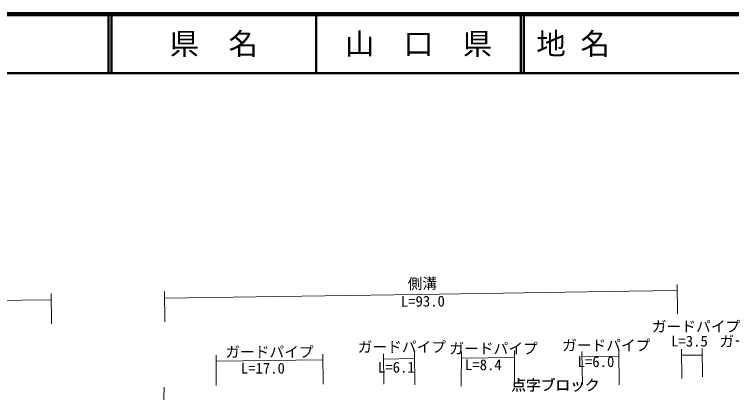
# Model space of a CAD drawing. Units: millimetres at full size, sheet at 1:1000; details may follow other scales. Extents: x -36168206 to 680000, y -213619760 to 380000.
# Drawn here: x 281764 to 403542, y 315687 to 380000 of the extents above; entities that cross this region are included whole.
import ezdxf
from ezdxf.enums import TextEntityAlignment as Align

# ---------------------------------------------------------------- set-up
doc = ezdxf.new("R2010")
doc.units = ezdxf.units.MM
doc.header["$LTSCALE"] = 1000
for name, color, linetype, lineweight in [('M-STR-HTXT', 7, 'Continuous', 13), ('M-TTL', 2, 'Continuous', 140), ('M-TTL-LINE', 7, 'Continuous', 50)]:
    doc.layers.add(name, color=color, linetype=linetype, lineweight=lineweight)
doc.layers.add('M-TTL-TXT', color=7, linetype='Continuous')
doc.styles.add('ＭＳ ゴシック', font='')
doc.styles.get('ＭＳ ゴシック').set_extended_font_data('MS Gothic')

msp = doc.modelspace()

# ---------------------------------------------------------------- linework, layer by layer
at = {"layer": 'M-STR-HTXT'}
for p, q in [((394298, 334063), (394335, 329079)), ((288003, 332535), (288087, 327398)), ((307266, 332877), (307295, 327757)), ((366668, 322876), (366668, 316938)), ((384385, 322816), (384443, 317024)), ((395048, 323062), (395108, 318077)), ((398536, 323180), (398578, 318374)), ((316001, 322043), (316001, 316922)), ((334124, 322207), (334173, 317134)), ((344445, 322296), (344474, 317159)), ((349671, 322583), (349772, 317001)), ((357655, 322704), (357642, 316773)), ((366668, 321683), (357653, 321569)), ((378093, 322670), (378195, 317053)), ((384394, 321908), (378109, 321828)), ((398546, 322087), (395060, 322043)), ((334134, 321271), (316001, 321041)), ((349691, 321468), (344450, 321402)), ((307217, 316628), (307088, 312418))]:
    msp.add_line(p, q, dxfattribs=at)
for points in [[(307273, 331731), (353969, 332448), (386145, 332924), (394306, 333030)], [(197296, 330264), (233529, 330823), (288021, 331457)]]:
    msp.add_lwpolyline(points, dxfattribs=at)
at = {"layer": 'M-TTL'}
msp.add_line((680000, 380000), (40000, 380000), dxfattribs=at)
at = {"layer": 'M-TTL-LINE'}
for p, q in [((297750, 380000), (297750, 370000)), ((298250, 380000), (298250, 370000)), ((333000, 380000), (333000, 370000)), ((367750, 380000), (367750, 370000)), ((368250, 380000), (368250, 370000)), ((40000, 370000), (680000, 370000))]:
    msp.add_line(p, q, dxfattribs=at)

# ---------------------------------------------------------------- texts
at = {"layer": 'M-STR-HTXT', "style": 'ＭＳ ゴシック'}
for s, rotation, p in [('側溝', 1.234, (348565, 332719)), ('L=93.0', 0.441, (347391, 329726))]:
    msp.add_text(s, height=1833, rotation=rotation, dxfattribs=at).set_placement(p, align=Align.BOTTOM_LEFT)
for s, p in [('ガードパイプ', (389995, 325475)), ('L=3.5', (393260, 322988)), ('ガードパイプ', (401462, 322943)), ('ガードパイプ', (340043, 321999)), ('ガードパイプ', (355627, 321734)), ('ガードパイプ', (374747, 322263)), ('ガードパイプ', (317571, 321146)), ('L=6.0', (377392, 319495)), ('L=17.0', (320216, 318378)), ('L=6.1', (343501, 318546)), ('L=8.4', (358272, 318966)), ('点字ブロック', (366099, 315479)), ('点字ブロック', (366158, 315538))]:
    msp.add_text(s, height=1833, dxfattribs=at).set_placement(p, align=Align.BOTTOM_LEFT)
at = {"layer": 'M-TTL-TXT', "style": 'ＭＳ ゴシック'}
for s, p in [('県\u3000名', (315625, 375000)), ('山\u3000口\u3000県', (350375, 375000))]:
    msp.add_text(s, height=3666, dxfattribs=at).set_placement(p, align=Align.MIDDLE_CENTER)
msp.add_text('地 名', height=3666, dxfattribs=at).set_placement((370380, 375000), align=Align.MIDDLE_LEFT)

doc.saveas('drawing.dxf')
